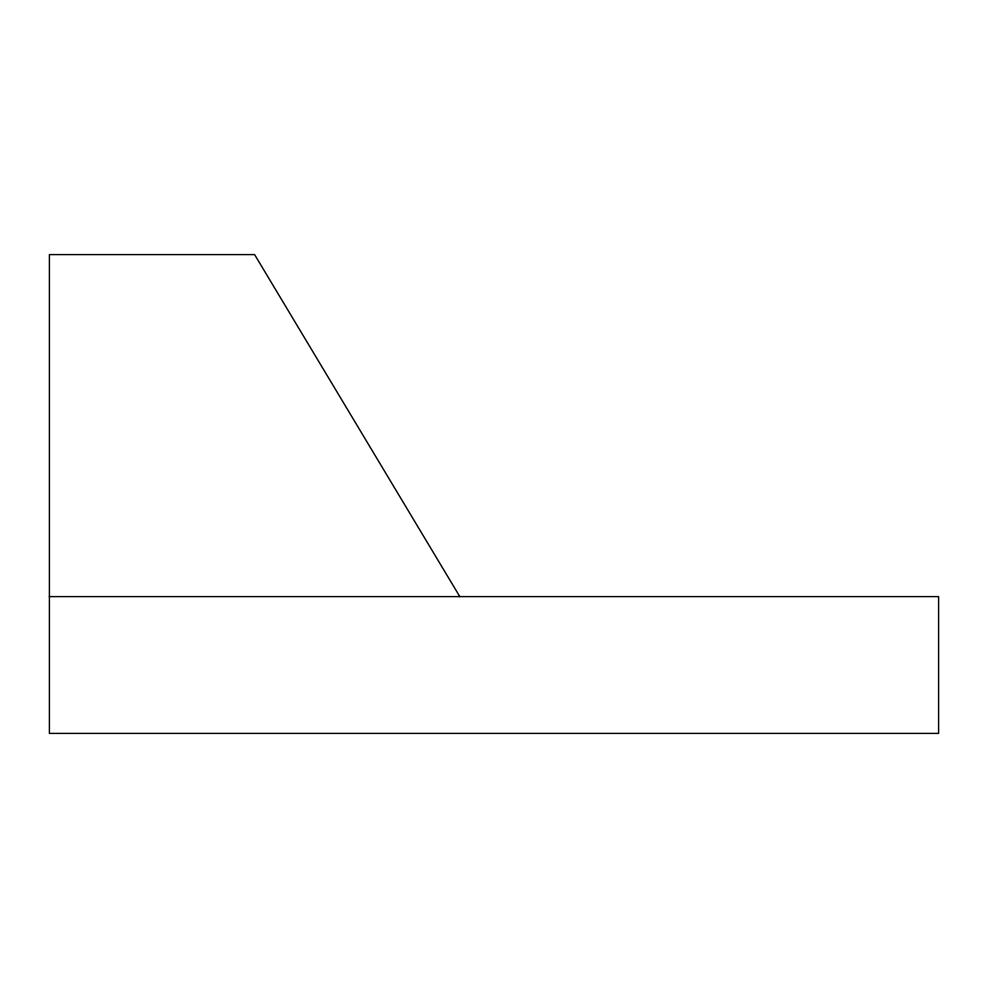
<?xml version="1.0" encoding="UTF-8"?>
<svg xmlns="http://www.w3.org/2000/svg" width="988" height="988" viewBox="0 0 988 988"><rect width="100%" height="100%" fill="white"/><g stroke="black" fill="none" stroke-linecap="round" stroke-linejoin="round"><path stroke-width="1.48" d="M49.4 596.604L938.6 596.604L938.6 733.405L49.4 733.405L49.4 254.595L254.595 254.595L459.803 596.604"/></g></svg>
